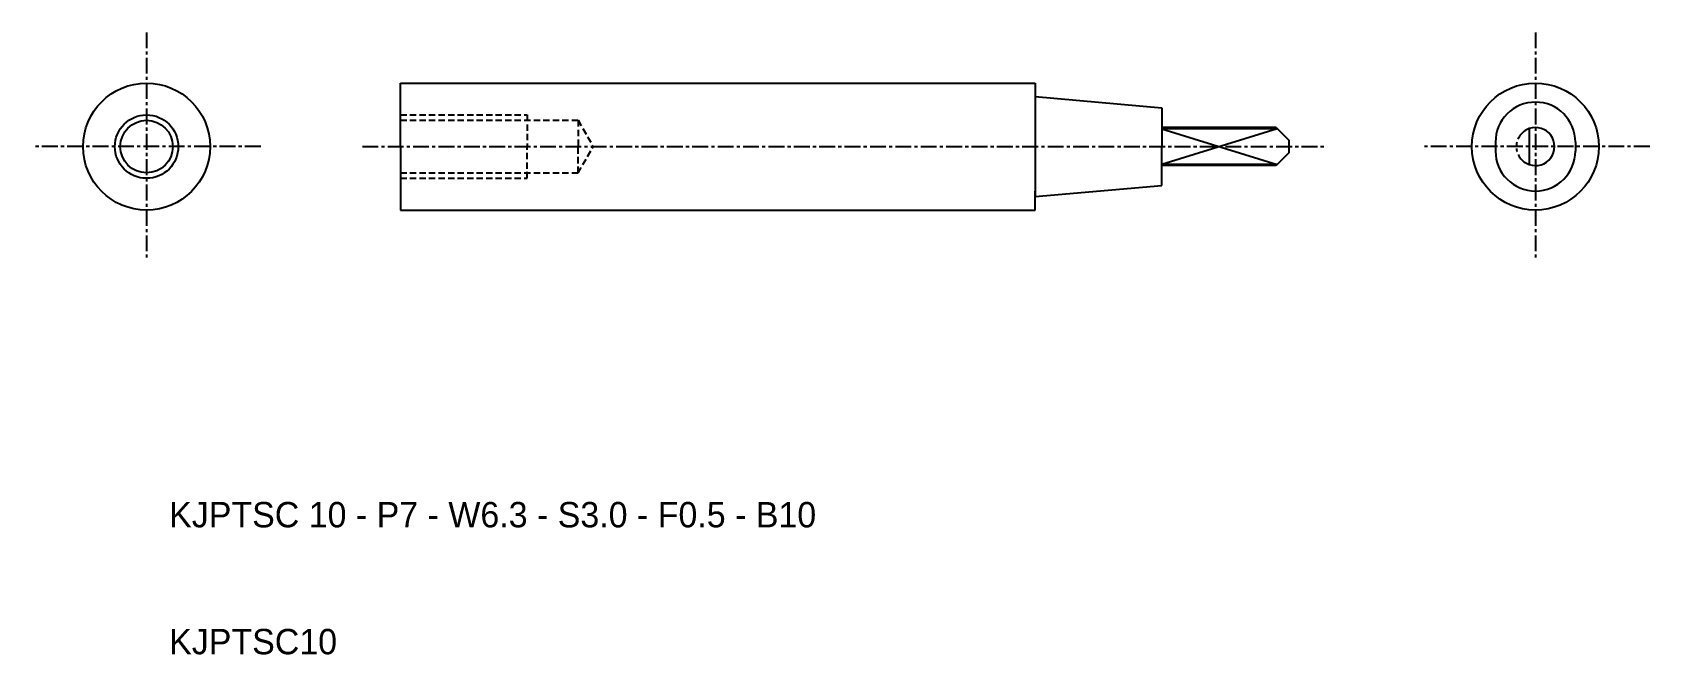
# Model space of a CAD drawing. Extents: x 18 to 145, y 10 to 59.
import ezdxf

# ---------------------------------------------------------------- set-up
doc = ezdxf.new("R2010")
doc.units = 0
for name, pattern in [('CENTER', [2, 1.25, -0.25, 0.25, -0.25]), ('DASHED', [0.75, 0.5, -0.25]), ('PHANTOM', [2.5, 1.25, -0.25, 0.25, -0.25, 0.25, -0.25])]:
    doc.linetypes.add(name, pattern=pattern)
doc.layers.get('0').update_dxf_attribs({"linetype": 'CONTINUOUS'})
doc.layers.add('CENTER', color=1, linetype='CENTER')

msp = doc.modelspace()

# ---------------------------------------------------------------- linework, layer by layer
at = {"color": 7, "linetype": 'CONTINUOUS'}
for p, q in [((47, 50), (47, 55)), ((47, 55), (97, 55)), ((97, 55), (97, 53.5)), ((97, 54), (97, 46)), ((97, 53.94), (107, 53.06)), ((107, 53.06), (107, 50)), ((107, 53), (107, 53)), ((116, 51.5), (107, 51.5)), ((116.09, 51.41), (107, 51.41)), ((116, 51.5), (117, 50.5)), ((116, 51.5), (116, 51.41)), ((135.93, 51.41), (135.93, 48.59)), ((47, 50), (47, 45)), ((107, 46.94), (107, 50)), ((117, 50.5), (117, 49.5)), ((133.28, 50.35), (133.28, 49.65)), ((139.58, 50.35), (139.58, 49.65)), ((116.09, 48.59), (107, 48.59)), ((116, 48.5), (107, 48.5)), ((117, 49.5), (116, 48.5)), ((116, 48.5), (116, 48.59)), ((97, 46.06), (107, 46.94)), ((97, 45), (97, 46.5)), ((107, 47), (107, 47)), ((47, 45), (97, 45))]:
    msp.add_line(p, q, dxfattribs=at)
at = {"color": 3, "linetype": 'DASHED'}
for p, q in [((47, 52.5), (57, 52.5)), ((57, 52.5), (57, 50)), ((47, 52.07), (61, 52.07)), ((61, 52.07), (62.19, 50)), ((61, 52.07), (61, 50)), ((57, 47.5), (57, 50)), ((61, 47.93), (62.19, 50)), ((61, 47.93), (61, 50)), ((47, 47.93), (61, 47.93)), ((47, 47.5), (57, 47.5))]:
    msp.add_line(p, q, dxfattribs=at)
at = {"color": 3, "linetype": 'CONTINUOUS'}
for p, q in [((116.09, 51.41), (107, 48.59)), ((107, 51.41), (116.09, 48.59))]:
    msp.add_line(p, q, dxfattribs=at)
at = {"color": 7, "linetype": 'CONTINUOUS'}
for centre, radius in [((27, 50), 5), ((136.43, 50), 5), ((27, 50), 2.07)]:
    msp.add_circle(centre, radius, dxfattribs=at)
at = {"color": 3, "linetype": 'CONTINUOUS'}
msp.add_circle((27, 50), 2.5, dxfattribs=at)
at = {"color": 7, "linetype": 'CONTINUOUS'}
for centre, radius, start, end in [((136.43, 50.35), 3.15, 0, 180), ((136.43, 50), 1.5, 250.5288, 109.4712), ((136.43, 49.65), 3.15, 180, 0)]:
    msp.add_arc(centre, radius, start, end, dxfattribs=at)
at = {"color": 3, "linetype": 'PHANTOM'}
msp.add_arc((136.43, 50), 1.5, 109.4712, 250.5288, dxfattribs=at)
at = {"layer": 'CENTER', "color": 1, "linetype": 'CENTER'}
for p, q in [((27, 59), (27, 41)), ((136.43, 59), (136.43, 41)), ((36, 50), (18, 50)), ((44, 50), (120, 50)), ((145.43, 50), (127.43, 50))]:
    msp.add_line(p, q, dxfattribs=at)

# ---------------------------------------------------------------- texts
at = {"color": 7, "linetype": 'CONTINUOUS'}
for s, p in [('KJPTSC 10 - P7 - W6.3 - S3.0 - F0.5 - B10', (28.78, 20)), ('KJPTSC10', (28.78, 10))]:
    msp.add_text(s, height=2, dxfattribs=at).set_placement(p)

doc.saveas('drawing.dxf')
